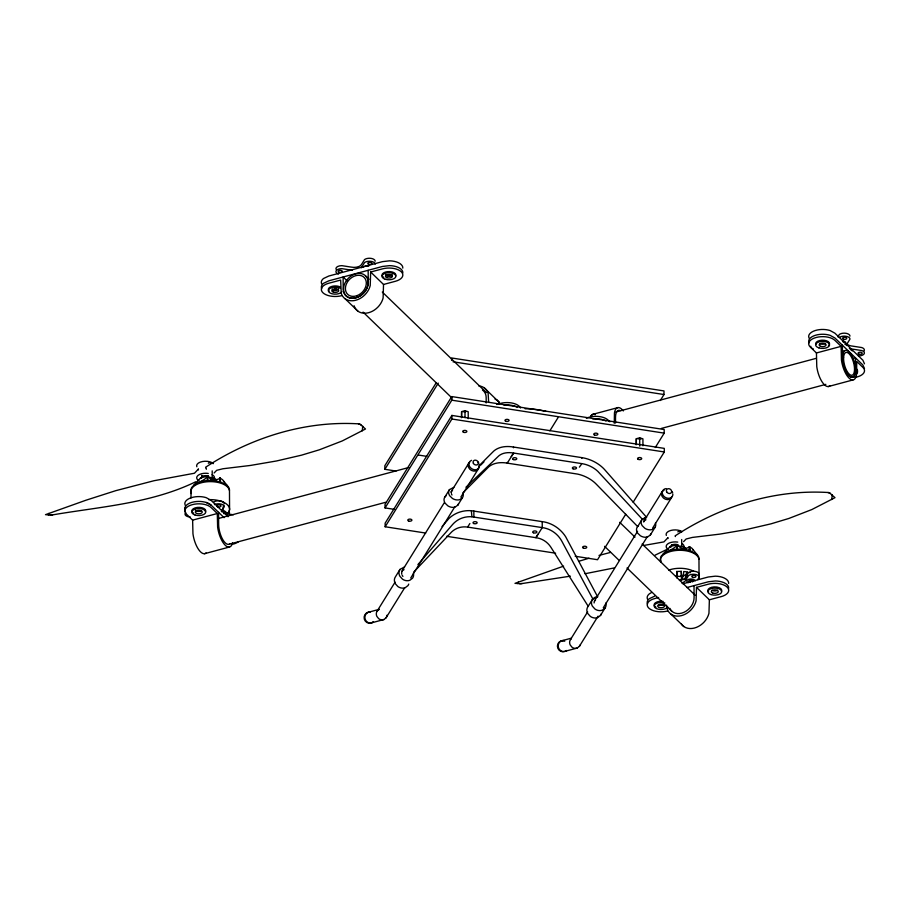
<?xml version="1.0" encoding="UTF-8"?>
<svg xmlns="http://www.w3.org/2000/svg" width="910" height="910" viewBox="0 0 910 910"><rect width="100%" height="100%" fill="white"/><g stroke="black" fill="none" stroke-linecap="round" stroke-linejoin="round"><path stroke-width="1.36" d="M679.474 580.466A2.082 1.058 -0.3 0 0 681.419 579.625L681.26 571.343L676.687 571.491L677.222 578.373M683.956 579.477A1.74 0.876 -0.3 0 1 681.84 578.578L683.353 576.075L683.706 571.56L685.605 571.719L687.346 572.117L686.629 576.587L685.048 579.078A1.74 0.876 -0.3 0 1 684.752 579.26M468.24 418.657L468.206 411.729L464.987 410.706L461.609 411.616L461.461 417.701M642.949 445.763L642.915 438.836L639.696 437.812L636.306 438.722L636.17 444.808M362.226 430.874L362.76 426.21M831.729 499.522L832.252 494.869M207.173 480.287L207.776 476.089L200.769 477.83L193.682 485.303M676.665 548.946L677.267 544.749L670.26 546.489L663.174 553.962M223.712 505.391L222.427 509.668L225.771 511.852L227.409 514.491L229.24 510.726L229.479 513.035L226.886 513.103M48.332 514.935L48.89 513.388M517.824 583.594L518.381 582.047M205.865 467.922L205.614 467.239C250.534 437.79 304.497 420.568 358.483 423.844A3.333 2.434 12.5 0 1 360.053 424.208L365.501 428.997L342.274 440.929L319.353 449.802L301.483 455.182L276.526 460.972L250.375 465.454L222.882 468.764L216.66 470.322L214.123 472.984M675.356 536.582L675.106 535.899C720.026 506.449 773.989 489.227 827.975 492.503A3.333 2.434 12.5 0 1 829.545 492.867L834.993 497.656L811.765 509.589L788.845 518.461L770.975 523.841L746.018 529.631L719.867 534.113L692.373 537.423L686.151 538.982L683.615 541.643M413.64 572.185L451.713 531.884A21.089 19.44 48.7 0 1 467.626 527.106L469.867 523.523M538.026 534.102L535.91 537.696L467.854 527.129M687.346 572.117L685.594 574.881A1.922 0.978 -0.3 0 1 682.932 575.188M676.835 550.3L677.267 544.749C673.241 550.55 665.506 550.618 661.32 555.987A19.269 9.748 -0.3 0 0 660.899 561.026M221.335 511.477L224.258 506.756A5.801 2.935 -0.3 0 0 220.777 504.026A5.801 2.935 -0.3 0 0 214.43 504.629M436.015 383.11L384.839 465.715L384.85 469.31L396.032 471.05M384.85 469.31L438.256 383.121M655.302 447.504L664.198 433.137L664.186 429.531L451.792 396.578L385.032 504.322L385.055 507.916L394.838 509.441M385.055 507.916L451.815 400.184L451.792 396.578M633.144 502.252L664.3 451.974L664.277 448.38L451.895 415.426L385.135 523.159L385.158 526.765L425.675 533.055M385.158 526.765L451.906 419.021L451.895 415.426M404.552 566.907L400.025 569.398L395.44 576.815A7.519 6.484 36.3 0 0 395.27 583.651L397.897 586.575A7.746 6.688 36.3 0 0 405.212 587.712L407.953 585.619A7.519 6.484 36.3 0 0 408.726 584.083M462.951 493.174A7.519 5.824 28.2 0 1 462.394 497.759L457.81 505.164L455.205 507.018A7.746 6.006 28.2 0 1 447.891 505.88L445.115 503.196A7.519 5.824 28.2 0 1 444.888 496.997L449.483 489.591L453.817 487.396M404.757 587.644L386.067 617.81L383.997 619.494A5.46 4.982 45.8 0 1 378.685 618.663L376.865 616.389A5.813 5.301 45.8 0 1 377.206 610.985L395.088 582.138M401.788 571.321L444.239 502.809M450.939 491.991L468.809 463.144M410.74 577.986L454.852 506.79M460.835 497.133L478.034 469.378M549.856 430.828L558.012 417.656M660.285 400.514L664.004 394.53L663.981 390.925L451.587 357.971L451.599 360.371M625.727 514.23L597.54 559.718L575.188 556.249M605.878 603A7.519 6.484 36.3 0 1 605.025 608.073L600.441 615.479L597.699 617.571A7.746 6.688 36.3 0 1 590.374 616.434L587.746 613.511A7.519 6.484 36.3 0 1 587.917 606.674L592.831 598.928L597.642 596.789L565.599 536.638A31.611 29.131 48.7 0 0 544.589 522.01L471.357 510.715A32.987 30.405 48.7 0 0 448.96 518.484L442.078 526.515M478.876 465.943L492.81 452.02A26.413 17.745 23 0 1 513.49 447.037L581.854 457.639A27.812 18.689 23 0 1 604.354 469.31L646.544 517.267L642.255 519.155L637.671 526.572L596.88 484.791A26.265 17.643 23 0 0 577.611 474.099L507.268 463.133A24.888 16.721 23 0 0 487.749 467.842L463.144 492.617M598.063 616.161L579.374 646.339L577.304 648.011A5.46 4.982 45.8 0 1 571.992 647.181L570.172 644.906A5.813 5.301 45.8 0 1 570.524 639.514L587.655 611.861M594.355 601.044L637.546 531.338M643.506 521.714L662.127 491.673M603.307 607.721L647.419 536.513M652.652 528.062L671.353 497.895M638.479 525.764L637.364 526.867A7.519 5.824 28.2 0 0 637.603 533.067L640.367 535.751A7.746 6.006 28.2 0 0 647.692 536.889L650.286 535.034L654.87 527.629A7.519 5.824 28.2 0 0 655.428 523.034M837.871 336.837L839.338 334.482A5.801 2.935 -0.3 0 1 845.89 333.287A5.801 2.935 -0.3 0 1 849.951 336.131M697.708 579.59L699.164 577.236A5.801 2.935 -0.3 0 0 695.115 574.392A5.801 2.935 -0.3 0 0 688.552 575.586L685.628 580.296A7.655 3.867 -0.3 0 1 681.681 582.946M579.397 467.137L581.888 463.634A21.089 14.173 23 0 1 597.87 471.403L642.255 519.155M511.227 456.558L513.604 453.043L581.661 463.599M417.906 564.587L452.736 524.353A26.265 24.206 48.7 0 1 471.903 516.766L542.246 527.607A24.888 22.943 48.7 0 1 561.868 541.268L592.831 598.928M377.206 610.985L379.277 609.313L368.152 612.328M570.524 639.514L571.434 638.524M198.46 469.025L194.456 473.234L154.086 480.707L115.832 490.649L85.938 500.227L45.5 514.662L51.04 515.049A3.333 0.751 -9.2 0 0 52.598 514.878C100.782 506.654 151.162 503.435 195.764 481.754M480.855 465.021L483.961 461.836M667.951 537.685L663.947 541.894L643.723 545.465M605.025 608.073L602.284 610.166A7.746 6.688 36.3 0 1 594.958 609.029L592.342 606.106A7.519 6.484 36.3 0 1 592.501 599.269L595.242 597.176L597.642 596.789M444.888 496.997L446.002 495.893M462.394 497.759L459.8 499.613A7.746 6.006 28.2 0 1 452.475 498.475L449.711 495.791A7.519 5.824 28.2 0 1 449.472 489.591M654.87 527.629L652.277 529.484A7.746 6.006 28.2 0 1 644.951 528.346L642.187 525.661A7.519 5.824 28.2 0 1 641.959 519.462L646.544 517.267M465.943 487.237L498.76 455.921A19.701 13.229 23 0 1 511.795 452.782L513.604 453.043L507.268 463.133L507.257 462.428M570.342 576.166L522.09 583.538A3.333 0.751 -9.2 0 1 520.531 583.708L514.992 583.344L563.62 566.145M191.407 492.378A19.269 9.748 -0.3 0 1 191.828 487.328C196.014 481.959 203.749 481.89 207.776 476.089L209.391 477.693A22.909 11.591 -0.3 0 1 210.017 478.262L211.302 479.07A5.483 2.775 -0.3 0 0 215.135 479.729L216.159 479.65A5.483 2.775 -0.3 0 0 219.958 477.977L222.518 479.672L227.307 485.599A19.269 9.748 -0.3 0 1 229.468 490.524M684.832 575.803L686.743 574.54M651.674 592.433L649.342 593.855A13.912 7.041 -0.3 0 0 647.499 599.167M667.69 549.06L655.007 555.202M654.665 596.164L649.365 598.655A13.912 7.041 -0.3 0 0 647.522 603.967M579.147 561.174L589.043 558.228M372.281 622.656L383.997 619.494M561.459 640.845L571.355 638.172M565.588 651.185L577.304 648.011M370.654 272.022L382.496 268.86A13.912 7.041 -0.3 0 1 401.264 271.772A13.912 7.041 -0.3 0 1 395.372 281.292L383.531 284.466L370.654 272.022L370.233 285.535A16.926 12.967 -46 0 1 355.787 300.243A16.926 12.967 -46 0 1 341.239 293.304L340.67 280.052L328.828 283.226A13.912 7.041 -0.3 0 0 322.936 292.758A13.912 7.041 -0.3 0 0 341.705 295.67M496.576 404.438L500.523 403.392A13.912 7.041 -0.3 0 1 520.543 408.021M217.297 513.524L211.12 507.552A13.912 7.041 -0.3 0 0 192.351 504.64A13.912 7.041 -0.3 0 0 186.448 514.161L192.624 520.133L217.297 513.524L217.626 527.152A16.926 6.723 75 0 0 224.906 544.931A16.926 6.723 75 0 0 232.562 542.781M841.113 346.357L834.936 340.397A13.912 7.041 -0.3 0 0 816.168 337.474A13.912 7.041 -0.3 0 0 810.264 347.006L816.441 352.966L841.113 346.357L841.443 359.985A16.926 6.723 75 0 0 849.064 378.116A16.926 6.723 75 0 0 856.572 374.601L856.754 361.475L862.93 367.435A13.912 7.041 -0.3 0 1 854.786 377.445M593.388 414.175L618.061 407.566M218.252 518.541L408.783 467.49M615.922 411.991L816.054 358.381M842.091 351.408L844.833 350.668M852.715 358.563L855.457 357.823L855.514 369.824A14.128 5.608 75 0 1 849.053 375.693A14.128 5.608 75 0 1 842.455 357.209L842.387 345.209M229.422 544.146L385.692 502.286M661.365 428.428L825.848 384.361M204.477 553.712L229.149 547.103M828.293 386.557L852.966 379.948M682.818 583.81L708.31 576.986L715.34 576.166A13.912 7.041 -0.3 0 1 728.648 583.446M686.868 587.541L708.333 581.786L715.362 580.967A13.912 7.041 -0.3 0 1 728.671 588.247M658.624 597.506L654.677 598.564A13.912 7.041 -0.3 0 0 648.784 608.085A13.912 7.041 -0.3 0 0 667.553 610.997M696.503 587.36L708.344 584.186A13.912 7.041 -0.3 0 1 727.124 587.098A13.912 7.041 -0.3 0 1 721.22 596.619L709.379 599.792L696.503 587.36L696.082 600.873A16.926 12.967 -46 0 1 681.635 615.581A16.926 12.967 -46 0 1 667.087 608.642L666.575 605.15M599.019 555.418L610.473 552.427M614.102 567.954L585.005 573.744M50.084 515.049L52.598 514.878M519.576 583.708L522.09 583.538M503.947 405.143L507.564 404.961A13.912 7.041 -0.3 0 1 517.221 407.202M207.184 480.924L207.798 480.889L207.776 476.089M676.676 549.572L677.29 549.549M676.062 576.064L677.017 576.019M681.135 575.893L683.353 576.075M453.009 361.793L664.004 394.53M451.815 400.184L664.198 433.137M451.906 419.021L664.3 451.974M418.441 455.046L426.824 456.354M446.639 536.297L555.623 553.212M233.415 514.776L226.783 513.752A7.382 3.731 -0.3 0 1 223.655 513.103M190.27 516.982L187.619 516.573A5.801 2.935 -0.3 0 1 185.799 512.683M689.598 572.64L690.167 572.777M827.975 492.503L830.5 493.436M358.483 423.844L361.008 424.777M606.014 420.977L603.239 419.806A13.912 7.041 -0.3 0 0 592.74 418.918M677.267 544.749L678.883 546.353A22.909 11.591 -0.3 0 1 679.508 546.921L680.794 547.729A5.483 2.775 -0.3 0 0 684.627 548.377L685.662 548.309A5.483 2.775 -0.3 0 0 689.45 546.637L692.01 548.332L696.798 554.258A19.269 9.748 -0.3 0 1 698.96 559.184M206.206 502.457L211.075 505.118L224.076 517.676M672.376 545.158L671.705 544.68M202.885 476.499L201.531 475.373M696.798 554.258L690.053 550.573L685.492 549.515A19.269 9.748 -0.3 0 0 670.795 550.231M227.307 485.599L224.417 483.528L216 480.855A19.269 9.748 -0.3 0 0 201.303 481.572M609.859 421.785L608.096 420.079A13.912 7.041 -0.3 0 0 586.347 418.236M484.2 387.808L497.076 400.241M365.979 276.287A13.912 10.658 -46 0 1 356.925 297.524A13.912 10.658 -46 0 1 344.685 283.67A13.912 10.658 -46 0 1 365.979 276.287L369.039 279.245M382.314 292.064L486.44 392.665M619.687 522.306L634.998 537.105M642.153 544.009L695.24 595.288M347.085 280.826L343.127 276.993L343.195 288.993A14.128 10.818 -46 0 0 355.776 297.82A14.128 10.818 -46 0 0 368.232 282.293L368.175 270.293M363.101 312.13L451.917 397.943M604.57 546.318L618.857 560.128M627.024 568.022L671.944 611.418M345.152 298.81L358.028 311.254M671 614.148L683.876 626.581M228.057 516.743L211.052 500.318L206.183 497.656A13.912 7.041 -0.3 0 0 184.821 503.378L185.139 505.209M676.63 575.473L676.733 575.609A2.309 1.172 -0.3 0 1 676.687 576.212M588.247 606.333L550.823 547.126A19.701 18.154 48.7 0 0 537.73 538.003L535.91 537.696L542.246 527.607L542.223 521.612M206.115 468.604L206.399 469.241M667.712 537.89L667.963 538.561M198.221 469.23L198.471 469.901M689.473 551.437L689.45 546.637L690.133 550.505M219.97 481.583L219.958 477.977L220.641 481.845M864.466 363.795L862.896 360.235L834.902 333.185L830.034 330.523A13.912 7.041 -0.3 0 0 808.66 336.245L808.979 338.076M864.489 368.596L862.919 365.035L834.925 337.997L830.057 335.324A13.912 7.041 -0.3 0 0 808.683 341.045L809.001 342.877M184.844 508.178L185.162 510.01A13.912 7.041 -0.3 0 1 194.001 501.854A13.912 7.041 -0.3 0 1 211.109 505.152M471.357 510.715L471.903 516.778M681.26 571.343L681.567 575.484A2.309 1.172 -0.3 0 1 679.417 576.417A2.309 1.172 -0.3 0 1 677.108 575.609L676.687 571.491M689.45 546.637L689.473 550.436M219.958 477.977L219.981 481.777M816.441 352.966L816.77 366.593A16.926 6.723 75 0 0 829.909 385.806M709.379 599.792L708.958 613.306A16.926 12.967 -46 0 1 696.468 627.365A16.926 12.967 -46 0 1 681.476 624.192M694.023 585.619L694.091 597.62A14.128 10.818 -46 0 1 683.797 612.396A14.128 10.818 -46 0 1 669.817 608.289M681.692 539.528L681.726 546.58M639.696 437.812L639.73 446.127M636.306 438.722L636.34 444.262M615.535 423.025L615.513 417.69A14.128 5.608 75 0 1 620.29 410.603M614.261 423.252L614.455 412.912A16.926 6.723 75 0 1 623.327 410.933M581.854 457.639L581.854 458.344M513.49 447.026L513.49 447.743M488.659 402.379L488.124 393.313A16.926 12.967 -46 0 0 478.705 385.874M486.19 402.948L486.167 397.613A14.128 10.818 -46 0 0 482.448 389.992M473.86 510.999L473.882 517.005M464.987 410.706L465.021 417.633M461.609 411.616L461.632 417.155M383.531 284.466L383.11 297.979A16.926 12.967 -46 0 1 368.664 312.687A16.926 12.967 -46 0 1 354.104 305.749M229.57 509.725L229.479 491.718A19.269 9.748 -0.3 0 0 208.526 481.674A19.269 9.748 -0.3 0 0 191.407 493.573M218.571 512.364L218.639 524.365A14.128 5.608 75 0 0 222.734 539.516A14.128 5.608 75 0 0 229.832 543.748M212.201 470.868L212.235 477.921M192.624 520.133L192.954 533.76A16.926 6.723 75 0 0 206.092 552.962M190.963 491.036L191.009 497.963M660.899 562.232A19.269 9.748 -0.3 0 1 678.018 550.334A19.269 9.748 -0.3 0 1 698.971 560.378L699.062 578.385A19.269 9.748 -0.3 0 0 698.618 575.848M668.736 570.104A19.269 9.748 -0.3 0 1 694 571.389M693.249 550.049A22.909 11.591 -0.3 0 1 692.919 550.197M669.862 546.728A5.483 2.775 -0.3 0 1 670.784 546.967M678.325 546.216A6.12 3.094 -0.3 0 1 685.776 549.344M677.813 531.872A2.082 1.058 -0.3 0 1 679.929 531.394A2.082 1.058 -0.3 0 1 681.613 532.202M681.635 543.338A8.907 4.505 -0.3 0 1 683.581 547.729M668.52 549.481A8.907 4.505 -0.3 0 1 667.565 544.021A8.907 4.505 -0.3 0 1 677.745 542.098M671 546.887A4.175 2.116 -0.3 0 1 673.15 544.544A4.175 2.116 -0.3 0 1 678.155 544.965M666.325 535.421A8.907 4.505 -0.3 0 1 670.897 530.428A8.907 4.505 -0.3 0 1 681.579 531.338M463.27 411.843A2.082 1.058 -0.3 0 1 464.771 411.559M465.169 411.593A2.082 1.058 -0.3 0 1 465.806 411.718M638.012 439.029A2.082 1.058 -0.3 0 1 639.468 438.688M640.014 438.711A2.082 1.058 -0.3 0 1 641.061 439.029M690.315 582.138A2.082 1.058 -0.3 0 1 689.086 580.648A2.082 1.058 -0.3 0 1 692.203 580.284A2.082 1.058 -0.3 0 1 692.351 581.899M688.244 582.741A4.175 2.116 -0.3 0 1 689.029 579.249A4.175 2.116 -0.3 0 1 695.104 580.933M691.896 579.659A2.082 1.058 -0.3 0 1 690.303 579.738M679.554 580.33A7.655 3.867 -0.3 0 0 685.617 577.304L688.529 572.583A5.801 2.935 -0.3 0 1 695.092 571.389A5.801 2.935 -0.3 0 1 699.153 574.233M338.531 274.046A5.801 2.935 -0.3 0 1 336.211 270.725A5.801 2.935 -0.3 0 1 341.864 268.655L351.158 270.099A7.655 3.867 -0.3 0 0 352.227 270.27M336.268 269.587A5.801 2.935 -0.3 0 1 341.853 265.652L351.146 267.096A7.655 3.867 -0.3 0 0 361.611 264.287L364.535 259.577A5.801 2.935 -0.3 0 1 371.087 258.383A5.801 2.935 -0.3 0 1 375.147 261.227M375.17 264.23A5.801 2.935 -0.3 0 0 371.109 261.386A5.801 2.935 -0.3 0 0 364.546 262.58L361.623 267.29A7.655 3.867 -0.3 0 1 361.315 267.836M363.158 267.233A4.175 2.116 -0.3 0 1 368.721 266.198M850.429 349.611A4.175 2.116 -0.3 0 1 852.26 350.919M813.335 348.939A5.801 2.935 -0.3 0 1 810.776 346.244M839.35 337.474A5.801 2.935 -0.3 0 1 845.913 336.279A5.801 2.935 -0.3 0 1 849.974 339.123L847.051 343.843A7.382 3.731 -0.3 0 0 846.323 345.516M849.383 348.473A7.382 3.731 -0.3 0 0 852.511 349.122L861.804 350.555A5.801 2.935 -0.3 0 1 864.113 353.865A5.801 2.935 -0.3 0 1 858.46 355.947M842.489 340.932A4.175 2.116 -0.3 0 1 844.924 344.367M843.274 342.296A2.082 1.058 -0.3 0 1 843.593 342.524M864.102 350.873A5.801 2.935 -0.3 0 0 861.781 347.563L852.499 346.118A7.382 3.731 -0.3 0 1 846.698 343.65M185.071 511.511A5.801 2.935 -0.3 0 1 185.287 510.26M213.623 502.115A5.801 2.935 -0.3 0 1 220.186 500.921A5.801 2.935 -0.3 0 1 224.235 503.765M402.823 272.92A13.912 7.041 -0.3 0 0 389.514 265.629L382.484 266.459L328.817 280.826L323.516 283.317A13.912 7.041 -0.3 0 0 321.674 288.629M336.222 287.981A2.082 1.058 -0.3 0 1 334.63 288.06M402.8 268.12A13.912 7.041 -0.3 0 0 389.491 260.829L382.462 261.648L328.794 276.026L323.494 278.517A13.912 7.041 -0.3 0 0 321.651 283.829M392.142 275.775A6.962 3.526 -0.3 0 1 386.83 276.037M336.768 290.483A6.962 3.526 -0.3 0 1 333.174 290.415M338.577 288.766A3.481 1.763 -0.3 0 1 335.562 290.006A3.481 1.763 -0.3 0 1 332.173 289.073M392.153 274.513A3.481 1.763 -0.3 0 1 388.957 275.628A3.481 1.763 -0.3 0 1 385.726 274.57M329.101 291.098A6.962 3.526 -0.3 0 1 331.274 286.582A6.962 3.526 -0.3 0 1 340.397 287.048M383.804 277.47A6.962 3.526 -0.3 0 1 387.421 271.646A6.962 3.526 -0.3 0 1 395.566 276.105M341.91 291.678A6.962 3.526 -0.3 0 1 332.07 293.782A6.962 3.526 -0.3 0 1 329.75 288.527A6.962 3.526 -0.3 0 1 340.397 288.243M664.05 604.513A3.481 1.763 -0.3 0 1 658.544 604.786M717.558 590.249A3.481 1.763 -0.3 0 1 712.041 590.306M655.996 607.186A6.962 3.526 -0.3 0 1 655.245 602.92A6.962 3.526 -0.3 0 1 663.208 601.419M708.617 592.057A6.962 3.526 -0.3 0 1 714.168 586.904A6.962 3.526 -0.3 0 1 721.414 591.432M667.758 607.015A6.962 3.526 -0.3 0 1 658.465 609.245A6.962 3.526 -0.3 0 1 654.95 604.388A6.962 3.526 -0.3 0 1 664.857 603M825.37 343.548A3.481 1.763 -0.3 0 1 819.853 343.593M856.765 369.096A6.962 3.526 -0.3 0 1 855.298 373.316M829.237 344.731A6.962 3.526 -0.3 0 1 828.475 345.561M815.815 344.492A6.962 3.526 -0.3 0 1 821.992 340.192A6.962 3.526 -0.3 0 1 829.556 343.821M856.776 370.29A6.962 3.526 -0.3 0 1 855.309 374.522M201.565 510.703A3.481 1.763 -0.3 0 1 197.914 511.363A3.481 1.763 -0.3 0 1 195.331 509.918M193.659 513.251A6.962 3.526 -0.3 0 1 197.277 507.427A6.962 3.526 -0.3 0 1 205.421 511.886M238.522 541.632A13.912 7.041 -0.3 0 1 233.222 544.123M372.725 622.167A5.562 5.335 74.9 0 1 364.284 619.039A5.562 5.335 74.9 0 1 370.131 612.214M373.487 621.962A5.562 5.335 74.9 0 1 365.274 619.528A5.562 5.335 74.9 0 1 369.494 611.975M386.943 615.228A5.813 5.301 45.8 0 1 386.067 617.81M478.74 467.08A5.562 4.573 31.8 0 1 471.414 470.379A5.562 4.573 31.8 0 1 469.651 462.28M479.377 464.464A5.562 4.573 31.8 0 1 476.101 469.708A5.562 4.573 31.8 0 1 469.458 466.193A5.562 4.573 31.8 0 1 471.585 460.346M478 462.098A5.562 4.573 31.8 0 1 478.842 463.224M564.826 651.389A5.562 5.335 74.9 0 1 557.409 646.123A5.562 5.335 74.9 0 1 564.791 641.129M566.793 650.479A5.562 5.335 74.9 0 1 558.353 647.351A5.562 5.335 74.9 0 1 564.211 640.526M579.988 645.11A5.813 5.301 45.8 0 1 579.374 646.339M671.876 496.826A5.562 4.573 31.8 0 1 663.527 498.088A5.562 4.573 31.8 0 1 664.061 490.217M672.877 494.255A5.562 4.573 31.8 0 1 668.054 498.293A5.562 4.573 31.8 0 1 662.343 493.459A5.562 4.573 31.8 0 1 666.177 488.59M672.16 491.753A5.562 4.573 31.8 0 1 672.695 492.992M594.116 602.955A4.777 4.129 36.3 0 1 595.549 600.088M413.402 573.129A7.519 6.484 36.3 0 1 412.548 578.214L409.807 580.296A7.746 6.688 36.3 0 1 402.482 579.169L399.865 576.246A7.519 6.484 36.3 0 1 400.025 569.398M402.925 576.371A4.777 4.129 36.3 0 1 402.209 575.359M401.776 574.233A4.777 4.129 36.3 0 1 402.311 571.014M403.073 570.229A4.903 4.232 36.3 0 1 404.051 569.694M601.214 613.943A7.519 6.484 36.3 0 1 600.441 615.479M458.481 503.787A7.519 5.824 28.2 0 1 457.81 505.164M650.957 533.647A7.519 5.824 28.2 0 1 650.286 535.034M645.963 519.781A4.903 3.799 28.2 0 0 645.031 520.247A4.777 3.708 28.2 0 0 643.893 521.828M451.986 495.017A4.777 3.708 28.2 0 1 451.485 493.993M451.292 492.958A4.777 3.708 28.2 0 1 452.543 490.388M495.063 399.137A16.926 12.967 -46 0 1 499.476 402.629M590.544 416.757A16.926 6.723 75 0 1 595.265 414.55M525.104 408.761A45.784 23.171 -0.3 0 1 546.148 411.445M496.928 400.218A16.698 12.785 -46 0 1 499.294 402.573M590.647 416.746A16.698 6.632 75 0 1 595.299 414.562M212.144 474.679A8.907 4.505 -0.3 0 1 214.077 479.07M199.028 480.821A8.907 4.505 -0.3 0 1 198.073 475.361A8.907 4.505 -0.3 0 1 208.254 473.439M201.508 478.228A4.175 2.116 -0.3 0 1 203.658 475.885A4.175 2.116 -0.3 0 1 208.663 476.305M196.833 466.762A8.907 4.505 -0.3 0 1 202.475 461.529A8.907 4.505 -0.3 0 1 213.418 463.634M208.618 499.67A19.269 9.748 -0.3 0 1 228.706 512.239M223.758 481.401A22.909 11.591 -0.3 0 1 223.428 481.538M210.438 479.877A6.12 3.094 -0.3 0 1 212.019 480.014M200.371 478.068A5.483 2.775 -0.3 0 1 201.292 478.307M208.834 477.557A6.12 3.094 -0.3 0 1 216.136 479.877M221.721 511.75A2.082 1.058 -0.3 0 1 224.542 512.182A2.082 1.058 -0.3 0 1 223.655 513.615M208.322 463.213A2.082 1.058 -0.3 0 1 210.438 462.735A2.082 1.058 -0.3 0 1 212.11 463.543M463.656 432.352A2.082 1.058 -0.3 0 0 466.864 431.499A2.082 1.058 -0.3 0 0 463.816 430.521A2.082 1.058 -0.3 0 0 463.656 432.352M408.704 521.043A2.082 1.058 -0.3 0 0 411.911 520.19A2.082 1.058 -0.3 0 0 408.863 519.223A2.082 1.058 -0.3 0 0 408.704 521.043M583.458 548.15A2.082 1.058 -0.3 0 0 586.745 547.376A2.082 1.058 -0.3 0 0 583.799 546.33A2.082 1.058 -0.3 0 0 583.458 548.15M638.194 459.357A2.082 1.058 -0.3 0 0 641.652 458.822A2.082 1.058 -0.3 0 0 639.025 457.582A2.082 1.058 -0.3 0 0 638.194 459.357M505.903 421.296A2.082 1.058 -0.3 0 0 509.099 420.443A2.082 1.058 -0.3 0 0 506.051 419.476A2.082 1.058 -0.3 0 0 505.903 421.296M594.48 434.991A2.07 1.046 -0.3 0 0 597.847 434.354A2.07 1.046 -0.3 0 0 595.106 433.205A2.07 1.046 -0.3 0 0 594.48 434.991M692.783 577.315A2.082 1.058 -0.3 0 0 695.945 576.417A2.082 1.058 -0.3 0 0 692.851 575.484A2.082 1.058 -0.3 0 0 692.783 577.315M338.85 272.158A2.082 1.058 -0.3 0 0 342.251 271.533A2.082 1.058 -0.3 0 0 339.498 270.361A2.082 1.058 -0.3 0 0 338.85 272.158M368.777 264.31A2.082 1.058 -0.3 0 0 371.94 263.411A2.082 1.058 -0.3 0 0 368.846 262.478A2.082 1.058 -0.3 0 0 368.777 264.31M858.972 354.138A2.082 1.058 -0.3 0 0 862.214 353.308A2.082 1.058 -0.3 0 0 859.211 352.307A2.082 1.058 -0.3 0 0 858.972 354.138M843.581 339.214A2.082 1.058 -0.3 0 0 846.744 338.315A2.082 1.058 -0.3 0 0 843.65 337.382A2.082 1.058 -0.3 0 0 843.581 339.214M217.865 506.847A2.082 1.058 -0.3 0 0 221.028 505.949A2.082 1.058 -0.3 0 0 217.934 505.016A2.082 1.058 -0.3 0 0 217.865 506.847M333.413 292.144A3.481 1.763 -0.3 0 0 338.748 290.711A3.481 1.763 -0.3 0 0 333.663 289.096A3.481 1.763 -0.3 0 0 333.413 292.144M385.203 279.256A6.962 3.526 -0.3 0 0 395.884 276.39A6.962 3.526 -0.3 0 0 385.715 273.159A6.962 3.526 -0.3 0 0 385.203 279.256M386.852 277.686A3.481 1.763 -0.3 0 0 392.392 276.469A3.481 1.763 -0.3 0 0 387.58 274.661A3.481 1.763 -0.3 0 0 386.852 277.686M659.261 607.47A3.481 1.763 -0.3 0 0 664.596 606.049A3.481 1.763 -0.3 0 0 659.511 604.433A3.481 1.763 -0.3 0 0 659.261 607.47M711.051 594.594A6.962 3.526 -0.3 0 0 721.744 591.728A6.962 3.526 -0.3 0 0 711.574 588.497A6.962 3.526 -0.3 0 0 711.051 594.594M712.701 593.024A3.481 1.763 -0.3 0 0 718.24 591.807A3.481 1.763 -0.3 0 0 713.429 589.987A3.481 1.763 -0.3 0 0 712.701 593.024M818.875 347.882A6.962 3.526 -0.3 0 0 829.556 345.015A6.962 3.526 -0.3 0 0 819.387 341.785A6.962 3.526 -0.3 0 0 818.875 347.882M820.513 346.312A3.481 1.763 -0.3 0 0 826.064 345.095A3.481 1.763 -0.3 0 0 821.241 343.286A3.481 1.763 -0.3 0 0 820.513 346.312M195.058 515.037A6.962 3.526 -0.3 0 0 205.74 512.182A6.962 3.526 -0.3 0 0 195.57 508.952A6.962 3.526 -0.3 0 0 195.058 515.037M196.696 513.467A3.481 1.763 -0.3 0 0 202.248 512.25A3.481 1.763 -0.3 0 0 197.436 510.442A3.481 1.763 -0.3 0 0 196.696 513.467M473.416 463.429A2.787 2.286 31.8 0 0 478.012 464.134A2.787 2.286 31.8 0 0 475.691 460.187A2.787 2.286 31.8 0 0 473.416 463.429M666.723 491.946A2.787 2.286 31.8 0 0 671.318 492.663A2.787 2.286 31.8 0 0 669.009 488.704A2.787 2.286 31.8 0 0 666.723 491.946M533.396 532.771A2.082 1.058 -0.3 0 0 536.843 532.202A2.082 1.058 -0.3 0 0 534.17 530.985A2.082 1.058 -0.3 0 0 533.396 532.771M473.712 523.523A2.082 1.058 -0.3 0 0 477.124 522.897A2.082 1.058 -0.3 0 0 474.372 521.726A2.082 1.058 -0.3 0 0 473.712 523.523M513.297 459.539A2.082 1.058 -0.3 0 0 516.743 458.97A2.082 1.058 -0.3 0 0 514.082 457.741A2.082 1.058 -0.3 0 0 513.297 459.539M573.084 468.821A2.082 1.058 -0.3 0 0 576.496 468.195A2.082 1.058 -0.3 0 0 573.744 467.023A2.082 1.058 -0.3 0 0 573.084 468.821M356.754 295.75A11.807 9.043 -46 0 0 364.444 277.732A11.807 9.043 -46 0 0 346.38 284A11.807 9.043 -46 0 0 356.754 295.75M843.604 357.755A11.807 4.686 75 0 0 851.441 375.307A11.807 4.686 75 0 0 852.113 358.46A11.807 4.686 75 0 0 843.604 357.755M842.637 356.674A13.912 5.528 75 0 0 851.862 377.354A13.912 5.528 75 0 0 852.659 357.505A13.912 5.528 75 0 0 842.637 356.674"/></g></svg>
